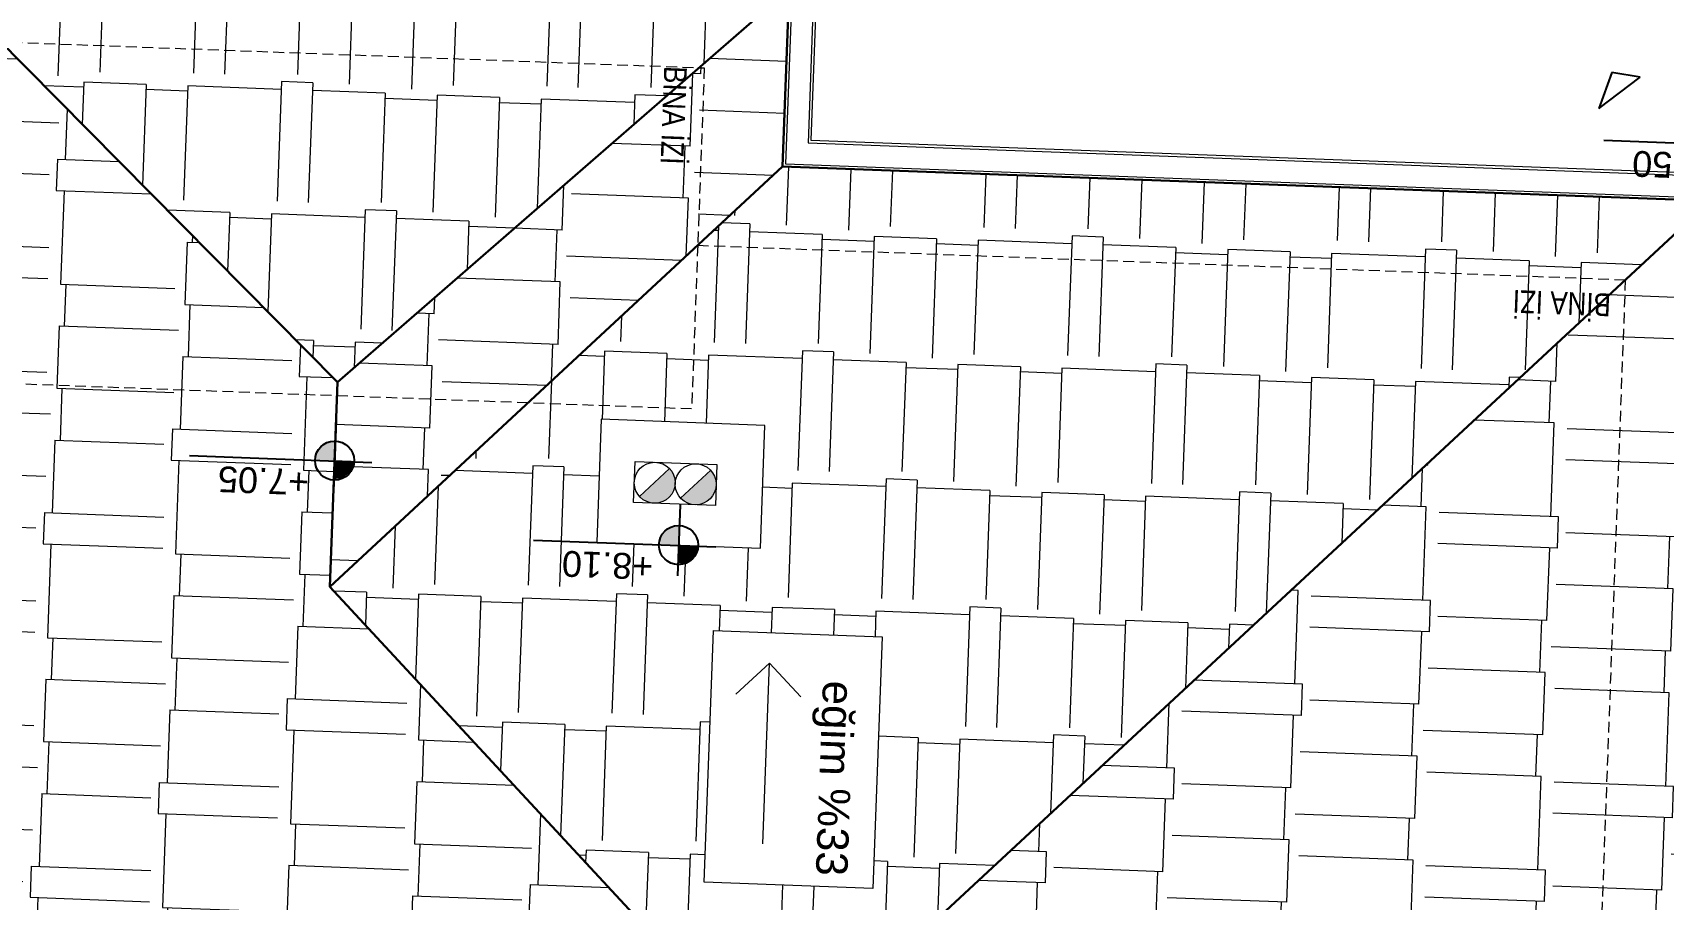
# Model space of a CAD drawing. Header units: centimetres. Extents: x 63871 to 181827, y -95930 to 42199.
# Drawn here: x 172653 to 173250, y 23331 to 23649 of the extents above; entities that cross this region are included whole.
import ezdxf

# ---------------------------------------------------------------- set-up
doc = ezdxf.new("R2010")
doc.units = ezdxf.units.CM
doc.linetypes.add('11-021_500-SatisOfisi_220512$0${ Diamond }', pattern=[12, 4, -2, 2, 2, -2])
doc.linetypes.add('11-021_500-SatisOfisi_280512$0${ Wide Dash }', pattern=[12, 4, -2, 4, -2])
for name, color, linetype, lineweight in [('2D Drafting - General_Pen_No__86', 173, 'Continuous', 18), ('A-AREA-IDEN', 7, 'Continuous', 9), ('A-DOOR', 31, 'Continuous', 9), ('A-FLOR-HRAL', 11, 'Continuous', 9), ('A-GLAZ', 151, 'Continuous', 9), ('A-WALL', 12, 'Continuous', 50), ('ARM_Pen_No__252', 8, 'Continuous', 18), ('Baca', 82, 'Continuous', 9), ('DUVAR', 7, 'Continuous', 40), ('İz DÜŞÜMÜ', 7, '11-021_500-SatisOfisi_220512$0${ Diamond }', 18), ('metal', 7, 'Continuous', 20), ('OLUK', 222, 'Continuous', 15), ('tefriş', 21, 'Continuous', 20), ('Çatı', 144, 'Continuous', 30)]:
    doc.layers.add(name, color=color, linetype=linetype, lineweight=lineweight)
for name, color, linetype in [('Bitirme - Duvar', 7, 'Continuous'), ('CAY', 94, 'Continuous'), ('Dıış Ölçü', 140, 'Continuous'), ('KOT', 171, 'Continuous')]:
    doc.layers.add(name, color=color, linetype=linetype)
doc.styles.add('Arial', font='Arial.ttf', dxfattribs={"height": 250})
doc.styles.add('Arial_1', font='Arial.ttf', dxfattribs={"height": 300})
doc.styles.add('MtXpl_Arial_Narrow', font='')
doc.styles.add('MtXpl_Arial_Narrow_1', font='')
doc.styles.add('OLUŞTURULMUŞ_STİL_1', font='Arial.ttf')
doc.styles.add('RomanS', font='')
doc.styles.get('MtXpl_Arial_Narrow').set_extended_font_data('Arial Narrow', bold=True)
doc.styles.get('MtXpl_Arial_Narrow_1').set_extended_font_data('Arial Narrow')
doc.styles.get('RomanS').set_extended_font_data('Stylus BT')
doc.dimstyles.new('BÖYÜK', dxfattribs={"dimtxt": 70, "dimasz": 5, "dimexe": 5, "dimexo": 5, "dimgap": 2, "dimtad": 3, "dimdec": 0, "dimzin": 0, "dimdsep": 46, "dimtxsty": 'RomanS', "dimblk": 'DOT', "dimcen": 5, "dimadec": 0, "dimazin": 0, "dimtfac": 1, "dimtdec": 0, "dimtix": 1, "dimtofl": 0, "dimtmove": 1, "dimatfit": 0, "dimldrblk": 'DOT', "dimfxl": 10, "dimfxlon": 1, "dimtolj": 1, "dimtzin": 0, "dimarcsym": 0})
pattern_1 = [(0, (-196861.627, -36377.483), (97.155, 45.72), [22.86, -19.05, 26.67, -11.43, 34.29, -15.24]), (0, (-196838.767, -36375.58), (97.155, 45.72), [19.05, -72.39, 15.24, -22.86]), (0, (-196793.047, -36380.34), (97.155, 45.72), [11.43, -118.11]), (90, (-196861.627, -36377.483), (-32.385, 45.72), [43.815, -139.065]), (90, (-196838.767, -36377.483), (-32.385, 45.72), [42.8625, -140.0175]), (90, (-196819.717, -36377.483), (-32.385, 45.72), [40.005, -142.875]), (90, (-196793.047, -36380.34), (-32.385, 45.72), [43.815, -139.065]), (90, (-196781.617, -36380.34), (-32.385, 45.72), [43.815, -139.065]), (90, (-196747.327, -36377.483), (-32.385, 45.72), [41.91, -140.97])]
pattern_2 = [(270, (-196861.627, -36377.483), (45.72, -97.155), [22.86, -19.05, 26.67, -11.43, 34.29, -15.24]), (270, (-196859.72, -36400.343), (45.72, -97.155), [19.05, -72.39, 15.24, -22.86]), (270, (-196864.484, -36446.063), (45.72, -97.155), [11.43, -118.11]), (0, (-196861.627, -36377.483), (45.72, 32.385), [43.815, -139.065]), (0, (-196861.627, -36400.343), (45.72, 32.385), [42.8625, -140.0175]), (0, (-196861.627, -36419.393), (45.72, 32.385), [40.005, -142.875]), (0, (-196864.484, -36446.063), (45.72, 32.385), [43.815, -139.065]), (0, (-196864.484, -36457.493), (45.72, 32.385), [43.815, -139.065]), (0, (-196861.627, -36491.783), (45.72, 32.385), [41.91, -140.97])]

# ---------------------------------------------------------------- blocks, each defined once
blk = doc.blocks.new('M_Single-Flush - 80-231723-01_zemin')
at = {"layer": 'A-DOOR', "lineweight": 18}
for p, q in [((350, -50), (350, -850.1)), ((400, -50), (350, -50)), ((400, -50), (400, -850.1)), ((400, -850.1), (350, -850.1))]:
    blk.add_line(p, q, dxfattribs=at)
at = {"layer": 'A-DOOR'}
blk.add_arc((400, -50), 801.7, 180, 266.42425, dxfattribs=at)
blk = doc.blocks.new('M_Single-Flush - 100-231751-01_zemin')
at = {"layer": 'A-DOOR', "lineweight": 18}
for p, q in [((450, 100), (450, 1100.4)), ((500, 1100.4), (450, 1100.4)), ((500, 100), (500, 1100.4)), ((500, 100), (450, 100))]:
    blk.add_line(p, q, dxfattribs=at)
at = {"layer": 'A-DOOR'}
blk.add_arc((500, 100), 1001.7, 92.86114, 180, dxfattribs=at)
blk = doc.blocks.new('*U7')
at = {"layer": 'KOT', "linetype": 'Continuous'}
for p, q in [((531938.5, 4296266.85), (531939.39, 4296267.88)), ((531939.39, 4296267.88), (531940.47, 4296268.73)), ((531940.47, 4296268.73), (531941.68, 4296269.36)), ((531941.68, 4296269.36), (531942.99, 4296269.75)), ((531942.99, 4296269.75), (531944.36, 4296269.88)), ((531944.36, 4296269.88), (531944.36, 4296269.75)), ((531944.36, 4296269.75), (531944.36, 4296269.36)), ((531944.36, 4296269.36), (531944.36, 4296268.73)), ((531944.36, 4296268.73), (531944.36, 4296267.88)), ((531944.36, 4296267.88), (531944.36, 4296266.85)), ((531937.2, 4296263), (531937.38, 4296264.36)), ((531937.38, 4296264.36), (531937.82, 4296265.66)), ((531937.82, 4296265.66), (531938.5, 4296266.85)), ((531944.36, 4296266.85), (531944.36, 4296265.66)), ((531944.36, 4296265.66), (531944.36, 4296264.36)), ((531944.36, 4296264.36), (531944.36, 4296263))]:
    blk.add_line(p, q, dxfattribs=at)
at = {"layer": 'KOT', "linetype": 'Continuous', "extrusion": (0, 0, -1)}
for points in [[(-531939.39, 4296267.88), (-531944.36, 4296266.85), (-531938.5, 4296266.85)], [(-531940.47, 4296268.73), (-531944.36, 4296267.88), (-531939.39, 4296267.88)], [(-531939.39, 4296267.88), (-531944.36, 4296267.88), (-531944.36, 4296266.85)], [(-531941.68, 4296269.36), (-531944.36, 4296268.73), (-531940.47, 4296268.73)], [(-531940.47, 4296268.73), (-531944.36, 4296268.73), (-531944.36, 4296267.88)], [(-531942.99, 4296269.75), (-531944.36, 4296269.36), (-531941.68, 4296269.36)], [(-531941.68, 4296269.36), (-531944.36, 4296269.36), (-531944.36, 4296268.73)], [(-531944.36, 4296269.88), (-531944.36, 4296269.75), (-531942.99, 4296269.75)], [(-531942.99, 4296269.75), (-531944.36, 4296269.75), (-531944.36, 4296269.36)], [(-531937.38, 4296264.36), (-531944.36, 4296263), (-531937.2, 4296263)], [(-531937.82, 4296265.66), (-531944.36, 4296264.36), (-531937.38, 4296264.36)], [(-531937.38, 4296264.36), (-531944.36, 4296264.36), (-531944.36, 4296263)], [(-531938.5, 4296266.85), (-531944.36, 4296265.66), (-531937.82, 4296265.66)], [(-531937.82, 4296265.66), (-531944.36, 4296265.66), (-531944.36, 4296264.36)], [(-531938.5, 4296266.85), (-531944.36, 4296266.85), (-531944.36, 4296265.66)]]:
    blk.add_solid(points, dxfattribs=at)
blk = doc.blocks.new('*U8')
at = {"layer": 'KOT', "linetype": 'Continuous'}
for p, q in [((531944.36, 4296263.14), (531944.36, 4296263.42)), ((531944.36, 4296261.74), (531944.36, 4296263.14)), ((531944.36, 4296260.39), (531944.36, 4296261.74)), ((531951.39, 4296261.74), (531950.98, 4296260.39)), ((531951.52, 4296263.14), (531951.39, 4296261.74)), ((531951.52, 4296263.42), (531951.52, 4296263.14)), ((531944.36, 4296259.15), (531944.36, 4296260.39)), ((531944.36, 4296258.07), (531944.36, 4296259.15)), ((531944.36, 4296257.18), (531944.36, 4296258.07)), ((531944.36, 4296256.51), (531944.36, 4296257.18)), ((531944.36, 4296256.11), (531944.36, 4296256.51)), ((531945.76, 4296256.11), (531944.36, 4296255.97)), ((531944.36, 4296255.97), (531944.36, 4296256.11)), ((531947.1, 4296256.51), (531945.76, 4296256.11)), ((531948.34, 4296257.18), (531947.1, 4296256.51)), ((531949.42, 4296258.07), (531948.34, 4296257.18)), ((531950.32, 4296259.15), (531949.42, 4296258.07)), ((531950.98, 4296260.39), (531950.32, 4296259.15))]:
    blk.add_line(p, q, dxfattribs=at)
at = {"layer": 'KOT', "linetype": 'Continuous', "extrusion": (0, 0, -1)}
for points in [[(-531944.36, 4296263.42), (-531951.52, 4296263.14), (-531944.36, 4296263.14)], [(-531944.36, 4296263.42), (-531951.52, 4296263.42), (-531951.52, 4296263.14)], [(-531944.36, 4296263.14), (-531951.39, 4296261.74), (-531944.36, 4296261.74)], [(-531944.36, 4296263.14), (-531951.52, 4296263.14), (-531951.39, 4296261.74)], [(-531944.36, 4296261.74), (-531950.98, 4296260.39), (-531944.36, 4296260.39)], [(-531944.36, 4296261.74), (-531951.39, 4296261.74), (-531950.98, 4296260.39)], [(-531944.36, 4296260.39), (-531950.32, 4296259.15), (-531944.36, 4296259.15)], [(-531944.36, 4296260.39), (-531950.98, 4296260.39), (-531950.32, 4296259.15)], [(-531944.36, 4296259.15), (-531949.42, 4296258.07), (-531944.36, 4296258.07)], [(-531944.36, 4296259.15), (-531950.32, 4296259.15), (-531949.42, 4296258.07)], [(-531944.36, 4296258.07), (-531948.34, 4296257.18), (-531944.36, 4296257.18)], [(-531944.36, 4296258.07), (-531949.42, 4296258.07), (-531948.34, 4296257.18)], [(-531944.36, 4296257.18), (-531947.1, 4296256.51), (-531944.36, 4296256.51)], [(-531944.36, 4296257.18), (-531948.34, 4296257.18), (-531947.1, 4296256.51)], [(-531944.36, 4296256.51), (-531945.76, 4296256.11), (-531944.36, 4296256.11)], [(-531944.36, 4296256.51), (-531947.1, 4296256.51), (-531945.76, 4296256.11)], [(-531944.36, 4296256.11), (-531945.76, 4296256.11), (-531944.36, 4296255.97)]]:
    blk.add_solid(points, dxfattribs=at)
blk = doc.blocks.new('asdf')
at = {"layer": 'KOT'}
for p, q in [((435094.33, 4281336.77), (435094.33, 4281362.83)), ((435080.69, 4281351.86), (435147.51, 4281351.86))]:
    blk.add_line(p, q, dxfattribs=at)
blk.add_circle((435094.33, 4281351.57), 7.17, dxfattribs=at)
at = {"layer": 'KOT', "linetype": 'Continuous'}
for name, p in [('*U7', (-96850.02, -14911.15)), ('*U8', (-96850.02, -14911.57))]:
    blk.add_blockref(name, p, dxfattribs=at)
blk = doc.blocks.new('y')
for p, q in [((66798.9, 34324.71), (66798.9, 34329.57)), ((66799.41, 34324.71), (66799.41, 34329.77)), ((66812.43, 34330.73), (66812.43, 34330.73)), ((66825.46, 34324.71), (66825.46, 34329.77)), ((66825.97, 34324.71), (66825.97, 34329.57)), ((66807.33, 34319.9), (66807.33, 34325.63)), ((66817.54, 34319.9), (66817.54, 34325.63)), ((66809.37, 34317.86), (66815.5, 34317.86)), ((66764.67, 34299.66), (66844.14, 34299.66)), ((66764.67, 34299.66), (66764.67, 34294.66)), ((66794.82, 34304.26), (66830.05, 34304.26)), ((66794.82, 34302.73), (66794.82, 34299.66)), ((66795.84, 34303.75), (66829.03, 34303.75)), ((66830.05, 34302.73), (66830.05, 34299.66)), ((66830.05, 34302.73), (66830.05, 34299.66)), ((66844.14, 34299.66), (66844.14, 34294.66))]:
    blk.add_line(p, q)
at = {"color": 4, "ltscale": 30}
for p, q in [((66797.43, 34306.58), (66800.9, 34306.58)), ((66799.17, 34308.31), (66799.17, 34304.84)), ((66827.44, 34306.58), (66823.97, 34306.58)), ((66825.7, 34308.31), (66825.7, 34304.84))]:
    blk.add_line(p, q, dxfattribs=at)
blk.add_lwpolyline([(66794.52, 34299.66, -0.41586), (66793.8, 34300.38), (66794.06, 34329.77, -1), (66830.81, 34329.77), (66831.07, 34300.38, -0.41586), (66830.35, 34299.66)], format="xyb", close=True)
for centre in [(66799.17, 34306.58), (66825.7, 34306.58)]:
    blk.add_circle(centre, 1.02)
for centre, radius, start, end in [((66812.43, 34329.81), 13.54, 358.98526, 181.01474), ((66812.43, 34330.01), 13.03, 358.94587, 181.05413), ((66812.43, 34325.63), 5.1, 90, 180), ((66812.43, 34325.63), 5.1, 0, 90), ((66812.43, 34324.47), 13.54, 178.98526, 1.01474), ((66812.43, 34324.99), 13.03, 181.19291, 358.80709), ((66809.37, 34319.9), 2.04, 180, 270), ((66815.5, 34319.9), 2.04, 270, 0), ((66795.84, 34302.73), 1.02, 90, 180), ((66829.03, 34302.73), 1.02, 0, 90)]:
    blk.add_arc(centre, radius, start, end)
at = {"layer": 'ARM_Pen_No__252'}
for p, q in [((66774.4, 34307.06), (66776.25, 34307.06)), ((66774.4, 34301.51), (66774.4, 34307.06)), ((66775.32, 34305.21), (66775.32, 34301.51)), ((66776.25, 34305.21), (66775.32, 34305.21)), ((66776.25, 34309.77), (66785.49, 34309.77)), ((66776.25, 34302.63), (66776.25, 34309.77)), ((66776.25, 34307.06), (66776.25, 34305.21)), ((66785.49, 34309.77), (66785.49, 34302.63)), ((66785.49, 34307.06), (66785.49, 34305.21)), ((66787.33, 34307.06), (66785.49, 34307.06)), ((66785.49, 34305.21), (66786.41, 34305.21)), ((66786.41, 34305.21), (66786.41, 34301.51)), ((66787.33, 34301.51), (66787.33, 34307.06)), ((66785.49, 34302.63), (66776.25, 34302.63))]:
    blk.add_line(p, q, dxfattribs=at)
blk.add_lwpolyline([(66788.26, 34301.51), (66788.26, 34299.66), (66773.47, 34299.66), (66773.47, 34301.51)], close=True, dxfattribs=at)
at = {"layer": 'metal'}
for p, q in [((66842.94, 34324.17), (66835.76, 34324.17)), ((66835.76, 34316.97), (66835.76, 34324.17)), ((66842.7, 34323.93), (66836, 34323.93)), ((66836, 34317.21), (66836, 34323.93)), ((66839.34, 34315.86), (66839.34, 34325.56)), ((66839.34, 34316.98), (66839.34, 34323.99)), ((66842.7, 34323.93), (66842.7, 34317.21)), ((66842.94, 34324.17), (66842.94, 34316.97)), ((66835.76, 34320.57), (66842.96, 34320.57)), ((66842.94, 34316.97), (66835.76, 34316.97)), ((66842.7, 34317.21), (66836, 34317.21)), ((66836.94, 34320.57), (66841.74, 34320.57)), ((66839.34, 34322.69), (66839.34, 34316.98))]:
    blk.add_line(p, q, dxfattribs=at)
blk.add_circle((66839.34, 34320.57), 2.88, dxfattribs=at)
blk = doc.blocks.new('afadfa')
at = {"layer": 'Baca'}
h = blk.add_hatch(color=0, dxfattribs=at)
h.dxf.hatch_style = 1
h.paths.add_polyline_path([(525548.61, 4261233.83, 0.670516), (525535.77, 4261228.56, 0.199315), (525537.97, 4261223.25)])
h = blk.add_hatch(color=0, dxfattribs=at)
h.dxf.hatch_style = 1
h.paths.add_polyline_path([(525563.68, 4261233.75, 0.675614), (525550.77, 4261228.56, 0.202965), (525553.05, 4261223.18)])
for p, q in [((525537.97, 4261223.25), (525548.61, 4261233.83)), ((525553.05, 4261223.18), (525563.68, 4261233.75))]:
    blk.add_line(p, q, dxfattribs=at)
blk.add_lwpolyline([(525535.77, 4261236.11), (525565.77, 4261236.05), (525565.77, 4261220.99), (525535.77, 4261221.06)], close=True, dxfattribs=at)
for centre in [(525543.27, 4261228.56), (525558.27, 4261228.56)]:
    blk.add_circle(centre, 7.5, dxfattribs=at)
blk = doc.blocks.new('HRD')
at = {"layer": 'ARM_Pen_No__252'}
h = blk.add_hatch(dxfattribs=at)
h.set_pattern_fill('AR-B816', color=256, scale=0.09)
h.set_pattern_definition([(0, (-39959.2, 0), (0, 18.288), []), (90, (-39959.2, 0), (-18.288, 18.288), [18.288, -18.288])])
h.paths.add_polyline_path([(154149.63, 35592.48), (154149.63, 35503.48), (154219.63, 35503.48), (154219.63, 35483.24), (154324.63, 35483.24), (154324.63, 35692.48), (154369.63, 35692.48), (154369.63, 35927.48), (154369.63, 35927.48), (154369.63, 36097.48), (154369.63, 36177.48), (154254.63, 36177.48), (153954.63, 36177.48), (153839.63, 36177.48), (153839.63, 35897.6), (153869.63, 35897.54), (153869.63, 35882.48), (154019.63, 35882.48), (154019.63, 35872.48), (154019.63, 35833.25, -0.444416), (154030.45, 35823.48, -0.444416), (154019.63, 35813.72), (154019.63, 35773.48), (153939.63, 35773.48), (153939.63, 35692.48), (154019.63, 35692.48), (154019.63, 35687.48), (154019.63, 35633.7), (154020.63, 35632.93), (154019.63, 35631.47), (154019.63, 35592.48), (154019.63, 35582.48), (153989.63, 35582.48), (153989.63, 35577.48), (153989.63, 35497.48), (153989.63, 35437.48), (153994.63, 35437.48), (154094.63, 35437.48), (154139.63, 35437.48), (154139.63, 35592.48)])
h = blk.add_hatch(dxfattribs=at)
h.set_pattern_fill('ANGLE', color=256, scale=5)
h.set_pattern_definition([(0, (-39959.2, 0), (0, 34.925), [25.4, -9.525]), (90, (-39959.2, 0), (-34.925, 2e-15), [25.4, -9.525])])
h.paths.add_polyline_path([(153979.63, 35577.48), (153979.63, 35582.48), (153839.63, 35582.48), (153839.63, 35560.82), (153842.46, 35560.82, -35.598717), (153842.4, 35558.91), (153839.63, 35558.91), (153839.63, 35437.48), (153862.73, 35437.48), (153862.73, 35442.48), (153892.58, 35442.48, -0.415866), (153891.86, 35443.2), (153892.13, 35472.59, -1), (153928.87, 35472.59), (153929.13, 35443.21, -0.417788), (153928.41, 35442.48), (153942.2, 35442.48), (153942.2, 35437.48), (153979.63, 35437.48), (153979.63, 35497.48)])
h.paths.add_polyline_path([(153928.87, 35472.59, 1), (153892.13, 35472.59), (153891.86, 35443.2, 0.415866), (153892.58, 35442.48), (153892.88, 35442.48), (153892.88, 35445.55, -0.414214), (153893.9, 35446.57), (153927.09, 35446.57, -0.414206), (153928.11, 35445.55), (153928.11, 35442.48), (153928.41, 35442.48, 0.417795), (153929.13, 35443.21)], flags=17)
h.paths.add_polyline_path([(153924.03, 35472.39), (153924.03, 35467.54, -1.017869), (153896.96, 35467.54), (153896.96, 35472.39, -1.017869)], flags=16)
h.paths.add_polyline_path([(153923.52, 35472.59), (153923.52, 35467.54, -0.979394), (153897.47, 35467.54), (153897.47, 35472.59, -1.018569)], flags=0)
h.paths.add_polyline_path([(153941, 35466.99), (153941, 35459.79), (153933.82, 35459.79), (153933.82, 35466.99)], flags=16)
h.paths.add_polyline_path([(153940.76, 35466.75), (153940.76, 35460.03), (153934.06, 35460.03), (153934.06, 35466.75)], flags=0)
h.paths.add_polyline_path([(153940.28, 35463.39, -1), (153934.52, 35463.39, -1)], flags=0)
h.paths.add_polyline_path([(153915.6, 35468.45), (153915.6, 35462.72, -0.414219), (153913.56, 35460.68), (153907.43, 35460.68, -0.414214), (153905.39, 35462.72), (153905.39, 35468.45, -0.414214), (153910.5, 35473.55, -0.414212)], flags=0)
h.paths.add_polyline_path([(153924.78, 35449.4, -1), (153922.74, 35449.4, -1)], flags=16)
h.paths.add_polyline_path([(153864.64, 35477.47), (153938.67, 35477.41), (153938.69, 35493.77), (153864.65, 35493.83)], flags=24)
h.paths.add_polyline_path([(153865.12, 35490.52), (153938.1, 35490.46), (153938.12, 35506.83), (153865.14, 35506.88)], flags=24)
h.paths.add_polyline_path([(153883.26, 35506.44), (153927.79, 35506.4), (153927.8, 35519.31), (153883.27, 35519.34)], flags=24)
h.paths.add_polyline_path([(153864.7, 35503.65), (153888.12, 35503.63), (153888.13, 35519.89), (153864.71, 35519.91)], flags=24)
h.paths.add_polyline_path([(153862.27, 35534.3), (153908.83, 35534.3), (153908.83, 35568.24), (153862.27, 35568.24)], flags=24)
h.paths.add_polyline_path([(153861.82, 35512.84), (153916.06, 35512.84), (153916.06, 35546.78), (153861.82, 35546.78)], flags=24)
at = {"layer": '2D Drafting - General_Pen_No__86'}
for radius, start, end in [(17, 181.57168, 175.13542), (9, 182.9697, 170.78267)]:
    blk.add_arc((153859.4, 35559.38), radius, start, end, dxfattribs=at)
at = {"layer": 'A-DOOR'}
for p, q in [((153979.63, 35497.48), (153979.63, 35577.48)), ((153989.63, 35577.48), (153989.63, 35497.48)), ((153994.63, 35437.48), (154094.63, 35437.48)), ((153994.63, 35417.48), (154094.63, 35417.48))]:
    blk.add_line(p, q, dxfattribs=at)
at = {"layer": 'A-FLOR-HRAL'}
for p, q in [((153969.6, 35417.48), (153969.6, 35317.48)), ((154119.71, 35317.48), (154119.71, 35417.48)), ((154119.71, 35371.48), (153969.6, 35371.48)), ((154049.77, 35373.48), (154043.1, 35363.46)), ((154049.77, 35317.48), (154049.77, 35373.48)), ((154049.77, 35373.48), (154056.43, 35363.46)), ((154119.71, 35344.48), (153969.6, 35344.48)), ((154119.71, 35317.48), (153969.6, 35317.48))]:
    blk.add_line(p, q, dxfattribs=at)
at = {"layer": 'A-FLOR-HRAL', "linetype": '11-021_500-SatisOfisi_280512$0${ Wide Dash }'}
for p, q in [((154119.71, 35373.48), (153969.6, 35373.48)), ((154119.71, 35346.48), (153969.6, 35346.48)), ((154119.71, 35319.48), (153969.6, 35319.48))]:
    blk.add_line(p, q, dxfattribs=at)
at = {"layer": 'A-GLAZ', "ltscale": 3}
for p, q in [((154369.63, 35692.48), (154369.63, 35542.48)), ((154389.63, 35692.48), (154389.63, 35542.48)), ((154374.63, 35622.48), (154374.63, 35547.48)), ((154379.63, 35547.48), (154379.63, 35622.48)), ((154377.13, 35617.48), (154377.13, 35552.48)), ((154389.63, 35547.48), (154369.63, 35547.48)), ((154369.63, 35547.48), (154369.63, 35542.48)), ((154379.63, 35552.48), (154374.63, 35552.48)), ((154379.63, 35547.48), (154379.63, 35552.48)), ((154389.63, 35542.48), (154389.63, 35547.48)), ((154369.63, 35542.48), (154389.63, 35542.48)), ((153869.84, 35437.48), (153869.84, 35417.48)), ((153874.84, 35437.48), (153869.84, 35437.48)), ((153869.84, 35437.48), (153929.84, 35437.48)), ((153874.84, 35417.48), (153874.84, 35437.48)), ((153924.84, 35417.48), (153924.84, 35437.48)), ((153924.84, 35437.48), (153929.84, 35437.48)), ((153929.84, 35437.48), (153929.84, 35417.48)), ((153894.84, 35427.48), (153894.84, 35432.48)), ((153894.84, 35432.48), (153924.84, 35432.48)), ((153899.84, 35427.48), (153899.84, 35432.48)), ((153899.84, 35429.98), (153919.84, 35429.98)), ((153919.84, 35427.48), (153919.84, 35432.48)), ((153874.84, 35427.48), (153904.84, 35427.48)), ((153904.84, 35422.48), (153874.84, 35422.48)), ((153874.84, 35422.48), (153879.84, 35422.48)), ((153879.84, 35422.48), (153879.84, 35427.48)), ((153879.84, 35424.98), (153899.84, 35424.98)), ((153924.84, 35427.48), (153894.84, 35427.48)), ((153899.84, 35427.48), (153899.84, 35422.48)), ((153904.84, 35427.48), (153904.84, 35422.48)), ((153924.84, 35427.48), (153919.84, 35427.48)), ((153869.84, 35417.48), (153874.84, 35417.48)), ((153869.84, 35417.48), (153929.84, 35417.48)), ((153929.84, 35417.48), (153924.84, 35417.48))]:
    blk.add_line(p, q, dxfattribs=at)
at = {"layer": 'A-WALL', "lineweight": 53}
for p, q in [((153819.63, 35417.48), (153819.63, 35692.48)), ((154019.63, 35592.48), (154019.63, 35582.48)), ((154139.63, 35437.48), (154139.63, 35592.48)), ((154139.63, 35592.48), (154149.63, 35592.48)), ((154149.63, 35592.48), (154149.63, 35437.48)), ((153839.63, 35582.48), (153839.63, 35437.48)), ((153979.63, 35582.48), (153839.63, 35582.48)), ((153979.63, 35577.48), (153979.63, 35582.48)), ((153989.63, 35577.48), (153979.63, 35577.48)), ((154019.63, 35582.48), (153989.63, 35582.48)), ((153989.63, 35582.48), (153989.63, 35577.48)), ((154369.63, 35437.48), (154369.63, 35542.48)), ((154369.63, 35542.48), (154389.63, 35542.48)), ((154389.63, 35542.48), (154389.63, 35417.48)), ((154389.63, 35542.48), (154389.63, 35417.48)), ((153979.63, 35437.48), (153979.63, 35497.48)), ((153979.63, 35497.48), (153989.63, 35497.48)), ((153989.63, 35497.48), (153989.63, 35437.48)), ((153839.63, 35437.48), (153869.84, 35437.48)), ((153929.84, 35437.48), (153979.63, 35437.48)), ((153989.63, 35437.48), (153994.63, 35437.48)), ((153994.63, 35437.48), (153994.63, 35417.48)), ((154094.63, 35417.48), (154094.63, 35437.48)), ((154094.63, 35437.48), (154139.63, 35437.48)), ((154149.63, 35437.48), (154369.63, 35437.48)), ((153869.84, 35417.48), (153819.63, 35417.48)), ((153994.63, 35417.48), (153929.84, 35417.48)), ((154389.63, 35417.48), (154094.63, 35417.48))]:
    blk.add_line(p, q, dxfattribs=at)
at = {"layer": 'A-WALL', "lineweight": 50}
for p, q in [((154389.63, 35542.48), (154369.63, 35542.48)), ((153869.84, 35437.48), (153869.84, 35417.48)), ((153929.84, 35417.48), (153929.84, 35437.48))]:
    blk.add_line(p, q, dxfattribs=at)
at = {"layer": 'Bitirme - Duvar', "color": 161, "linetype": 'Continuous', "lineweight": 25}
blk.add_line((153899.84, 35384.78), (153899.84, 35432.28), dxfattribs=at)
blk.add_circle((153899.84, 35374.56), 10.23, dxfattribs=at)
at = {"layer": 'İz DÜŞÜMÜ'}
blk.add_lwpolyline([(153819.63, 36347.48), (154419.63, 36347.49), (154419.63, 35292.49), (154159.63, 35292.49), (154159.63, 35357.48), (153819.63, 35357.48), (153819.63, 36347.48)], dxfattribs=at)
at = {"layer": 'metal'}
for p, q in [((153862.86, 35557.11), (153856.25, 35562.61)), ((153856.7, 35556.75), (153862.16, 35563.31)), ((153859.4, 35559.99), (153856.7, 35556.75)), ((153859.4, 35559.99), (153862.86, 35557.11))]:
    blk.add_line(p, q, dxfattribs=at)
blk.add_lwpolyline([(153839.63, 35558.91), (153858.14, 35558.91), (153858.14, 35560.82), (153839.63, 35560.82)], dxfattribs=at)
for radius in [2.81, 1.81]:
    blk.add_circle((153859.4, 35559.99), radius, dxfattribs=at)
at = {"layer": 'tefriş'}
for p, q in [((154324.63, 35483.24), (154324.63, 35692.48)), ((154324.63, 35644.48), (154324.63, 35540.24)), ((154369.63, 35540.24), (154369.63, 35644.48)), ((154325.53, 35542.04), (154325.53, 35642.68)), ((154368.73, 35642.68), (154368.73, 35542.04)), ((154326.88, 35616.29), (154326.88, 35584.79)), ((154327.78, 35615.84), (154327.78, 35585.24)), ((154361.98, 35615.84), (154361.98, 35585.24)), ((154362.88, 35616.29), (154362.88, 35584.79)), ((154365.81, 35579.05), (154352.27, 35592.59)), ((154353.48, 35593.8), (154367.02, 35580.26)), ((154364.63, 35585.6), (154364.63, 35591.76)), ((154365.77, 35591.76), (154365.77, 35585.6)), ((154329.58, 35582.09), (154360.18, 35582.09)), ((154329.58, 35579.39), (154360.18, 35579.39)), ((154359.73, 35582.99), (154330.03, 35582.99)), ((154359.73, 35578.49), (154330.03, 35578.49)), ((154326.88, 35545.19), (154326.88, 35576.69)), ((154327.78, 35545.64), (154327.78, 35576.24)), ((154361.98, 35545.64), (154361.98, 35576.24)), ((154362.88, 35545.19), (154362.88, 35576.69)), ((154364.63, 35576.14), (154364.63, 35569.97)), ((154365.77, 35569.97), (154365.77, 35576.14)), ((154360.18, 35542.49), (154329.58, 35542.49)), ((154330.03, 35543.39), (154359.73, 35543.39)), ((154324.63, 35540.24), (154369.63, 35540.24)), ((154367.83, 35541.14), (154326.43, 35541.14)), ((154149.63, 35507.48), (154149.63, 35441.48)), ((154219.63, 35507.48), (154149.63, 35507.48)), ((154204.63, 35509.48), (154204.63, 35510.48)), ((154204.63, 35510.48), (154214.63, 35510.48)), ((154214.63, 35509.48), (154204.63, 35509.48)), ((154210.63, 35507.48), (154210.63, 35509.48)), ((154213.63, 35507.48), (154213.63, 35509.48)), ((154214.63, 35510.48), (154214.63, 35509.48)), ((154219.63, 35441.48), (154219.63, 35507.48)), ((154219.63, 35503.48), (154149.63, 35503.48)), ((154149.63, 35502.48), (154219.63, 35502.48)), ((154219.63, 35483.24), (154324.63, 35483.24)), ((154149.63, 35441.48), (154153.66, 35441.48)), ((154165.5, 35441.48), (154168.81, 35441.48)), ((154179.63, 35441.48), (154219.63, 35441.48)), ((154152.63, 35437.48), (154152.63, 35438.48)), ((154152.63, 35438.48), (154153.39, 35438.48)), ((154216.63, 35437.48), (154152.63, 35437.48)), ((154179.63, 35438.48), (154216.63, 35438.48)), ((154216.63, 35438.48), (154216.63, 35437.48))]:
    blk.add_line(p, q, dxfattribs=at)
for centre in [(154347.46, 35600.61), (154347.46, 35560.51)]:
    blk.add_circle(centre, 3.11, dxfattribs=at)
for centre, radius, start, end in [((154352.88, 35593.19), 0.857, 45, 225), ((154353.77, 35592.3), 0.572, 270, 270), ((154365.2, 35591.76), 0.572, 0, 180), ((154329.58, 35584.79), 2.7, 180, 270), ((154330.03, 35585.24), 2.25, 180, 270), ((154359.73, 35585.24), 2.25, 270, 312.8196), ((154360.18, 35584.79), 2.7, 352.10725, 0), ((154365.2, 35586.62), 1.71, 109.47122, 70.52878), ((154365.2, 35585.94), 0.668, 211.22508, 328.77492), ((154329.58, 35576.69), 2.7, 90, 180), ((154330.03, 35576.24), 2.25, 90, 180), ((154359.73, 35576.24), 2.25, 0, 90), ((154360.18, 35584.79), 2.7, 270, 313.18306), ((154360.18, 35576.69), 2.7, 0, 90), ((154365.2, 35580.87), 1.71, 165, 285), ((154365.2, 35580.87), 1.71, 345, 105), ((154366.41, 35579.66), 0.857, 225, 45), ((154365.2, 35575.12), 1.71, 289.47122, 250.52878), ((154365.2, 35575.79), 0.668, 31.22508, 148.77492), ((154365.2, 35569.97), 0.572, 180, 0), ((154326.43, 35542.04), 0.9, 180, 270), ((154329.58, 35545.19), 2.7, 180, 270), ((154330.03, 35545.64), 2.25, 180, 270), ((154359.73, 35545.64), 2.25, 270, 0), ((154360.18, 35545.19), 2.7, 270, 0), ((154367.83, 35542.04), 0.9, 270, 0)]:
    blk.add_arc(centre, radius, start, end, dxfattribs=at)
blk.add_blockref('y', (87098.06, 1142.82))
at = {"layer": 'A-DOOR', "xscale": -0.1, "yscale": 0.1, "zscale": 0.1, "rotation": 270.0000000000001}
blk.add_blockref('M_Single-Flush - 80-231723-01_zemin', (153984.63, 35537.48), dxfattribs=at)
at = {"layer": 'A-DOOR', "xscale": -0.1, "yscale": 0.1, "zscale": 0.1}
blk.add_blockref('M_Single-Flush - 100-231751-01_zemin', (154044.63, 35427.48), dxfattribs=at)
at = {"layer": 'Baca'}
blk.add_blockref('afadfa', (-371386.14, -4225783.58), dxfattribs=at)
at = {"layer": 'DUVAR'}
blk.add_blockref('asdf', (-281047.6, -4245872.08), dxfattribs=at)
for s, style, p in [('Döş', 'MtXpl_Arial_Narrow_1', (154031.1, 35527.3)), (': Lamine parke', 'MtXpl_Arial_Narrow_1', (154049.09, 35527.28)), ('Tav: Sıva+Boya', 'MtXpl_Arial_Narrow_1', (154031.54, 35514.24)), ('Döş', 'MtXpl_Arial_Narrow', (153867.42, 35508.74)), (': Seramik', 'MtXpl_Arial_Narrow_1', (153885.41, 35508.73)), ('Duv: Sıva+Boya', 'MtXpl_Arial_Narrow_1', (154031.05, 35501.19)), ('Tav: Sıva+Boya', 'MtXpl_Arial_Narrow_1', (153867.85, 35495.69)), ('Duv: Sıva+Boya', 'MtXpl_Arial_Narrow_1', (153867.37, 35482.64)), ('I.KAT İZ DÜŞÜMÜ', 'MtXpl_Arial_Narrow_1', (154335.01, 35297.43))]:
    blk.add_text(s, height=8.316, rotation=359.95698, dxfattribs=dict(style=style)).set_placement(p)
at = {"layer": 'A-AREA-IDEN', "char_height": 16.469, "width": 224.1999, "attachment_point": 2, "line_spacing_factor": 0.941778, "style": 'Arial'}
for s, insert in [('HOL', (154053.4, 35580.76)), ('WC', (153885.24, 35559.76)), ('4 m²', (154052.67, 35559.8)), ('3 m²', (153889.23, 35538.3))]:
    blk.add_mtext(s, dxfattribs=dict(at, insert=insert))
at = {"layer": 'A-DOOR', "style": 'Arial', "text_generation_flag": 6}
for s, rotation, p in [('80 / 220', 180, (153911.63, 35557.46)), ('100 / 220', 270, (154014.22, 35447.91))]:
    blk.add_text(s, height=12.355, rotation=rotation, dxfattribs=at).set_placement(p)
at = {"layer": 'Bitirme - Duvar', "linetype": 'Continuous', "style": 'OLUŞTURULMUŞ_STİL_1'}
for s, insert, char_height, attachment_point, rotation in [('\\A1;60', (153895.85, 35398), 10, 7, 90), ('\\A1;3', (154042.24, 35378.86), 12.592, 9, 1.38858), ('\\A1;2', (154042.24, 35352.41), 12.592, 9, 1.38858), ('\\A1;1', (154038.91, 35324.84), 12.592, 9, 1.38858)]:
    blk.add_mtext(s, dxfattribs=dict(at, insert=insert, char_height=char_height, attachment_point=attachment_point, rotation=rotation))
at = {"layer": 'Bitirme - Duvar', "linetype": 'Continuous', "insert": (153915.85, 35398), "char_height": 10, "width": 14.493, "attachment_point": 7, "rotation": 90, "style": 'OLUŞTURULMUŞ_STİL_1'}
blk.add_mtext('\\A1;60', dxfattribs=at)
at = {"layer": 'Bitirme - Duvar', "linetype": 'Continuous', "insert": (153897.51, 35368.97), "char_height": 10, "attachment_point": 7, "style": 'OLUŞTURULMUŞ_STİL_1'}
blk.add_mtext('\\A1;P', dxfattribs=at)
at = {"layer": 'KOT', "style": 'Arial_1'}
blk.add_text('+0.50', height=9.45, dxfattribs=at).set_placement((154059.49, 35483.12))
blk = doc.blocks.new('_Dot')
at = {"color": 0, "linetype": 'ByBlock', "lineweight": -2}
blk.add_line((-0.5, 0), (-1, 0), dxfattribs=at)
at = {"color": 0, "linetype": 'ByBlock', "const_width": 0.5}
blk.add_lwpolyline([(-0.25, 0, 1), (0.25, 0, 1)], format="xyb", close=True, dxfattribs=at)
blk = doc.blocks.new('*D302')
at = {"layer": 'Defpoints', "color": 0, "transparency": 16777216}
for p in [(-5027.92, 9380.59), (-5027.92, 9380.59), (-5052.98, 8705.74)]:
    blk.add_point(p, dxfattribs=at)
at = {"layer": 'Dıış Ölçü', "color": 0, "lineweight": -2, "transparency": 16777216}
for p, q in [((-5027.92, 9380.59), (-5032.91, 9380.77)), ((-5052.79, 8710.73), (-5028.1, 9375.59)), ((-5052.98, 8705.74), (-5057.97, 8705.92))]:
    blk.add_line(p, q, dxfattribs=at)
at = {"layer": 'Dıış Ölçü', "color": 0, "lineweight": -2, "transparency": 16777216, "xscale": 5, "yscale": 5, "zscale": 5}
for p, rotation in [((-5027.92, 9380.59), 87.87361722026748), ((-5052.98, 8705.74), 267.8736172202675)]:
    blk.add_blockref('_Dot', p, dxfattribs=dict(at, rotation=rotation))
at = {"layer": 'Dıış Ölçü', "color": 0, "transparency": 16777216, "insert": (-5079.93, 9044.63), "char_height": 70, "attachment_point": 5, "rotation": 87.87362, "style": 'RomanS'}
blk.add_mtext('\\A1;675', dxfattribs=at)
blk = doc.blocks.new('A$C5AA32782')
at = {"layer": 'CAY'}
for p, q in [((13.3, 387.6, 0), (0, 350, 0)), ((0, 350, 0), (43.2, 382.9, 0)), ((43.2, 382.9, 0), (13.3, 387.6, 0)), ((60.4, 268.9, 0), (37.1, 221.9, 0)), ((70.4, 236, 0), (60.4, 268.9, 0)), ((37.1, 221.9, 0), (57.1, 193.7, 0)), ((53.7, 207.8, 0), (70.4, 236, 0)), ((57.1, 193.7, 0), (53.7, 207.8, 0))]:
    blk.add_line(p, q, dxfattribs=at)
blk = doc.blocks.new('çatı planı')
blk.add_wipeout([(-680, -1060), (-680, 0), (0, 0), (0, -1125), (-340, -1125), (-340, -1060)]).dxf.layer = 'OLUK'
at = {"layer": 'KOT'}
h = blk.add_hatch(color=256, dxfattribs=at)
h.dxf.hatch_style = 1
h.paths.add_polyline_path([(-297.06, -903.26, 0.402561), (-304.23, -910.14), (-297.06, -910.14)])
h = blk.add_hatch(color=256, dxfattribs=at)
h.dxf.hatch_style = 1
h.paths.add_polyline_path([(-289.9, -910.01, 0.009987), (-289.9, -909.72), (-297.06, -909.72), (-297.06, -917.17, 0.414214)])
h = blk.add_hatch(color=256, dxfattribs=at)
h.dxf.hatch_style = 1
h.paths.add_polyline_path([(-170, -929.52, 0.402561), (-177.16, -936.4), (-170, -936.4)])
h = blk.add_hatch(color=256, dxfattribs=at)
h.dxf.hatch_style = 1
h.paths.add_polyline_path([(-162.83, -936.26, 0.009987), (-162.84, -935.98), (-170, -935.98), (-170, -943.43, 0.414214)])
at = {"layer": 'Çatı', "lineweight": 15}
h = blk.add_hatch(dxfattribs=at)
h.set_pattern_fill('AR-RSHKE', color=251, scale=0.15, angle=90)
h.set_pattern_definition([(90, (-196861.627, -36377.483), (-45.72, 97.155), [22.86, -19.05, 26.67, -11.43, 34.29, -15.24]), (90, (-196863.53, -36354.623), (-45.72, 97.155), [19.05, -72.39, 15.24, -22.86]), (90, (-196858.77, -36308.903), (-45.72, 97.155), [11.43, -118.11]), (180, (-196861.627, -36377.483), (-45.72, -32.385), [43.815, -139.065]), (180, (-196861.627, -36354.623), (-45.72, -32.385), [42.8625, -140.0175]), (180, (-196861.627, -36335.573), (-45.72, -32.385), [40.005, -142.875]), (180, (-196858.77, -36308.903), (-45.72, -32.385), [43.815, -139.065]), (180, (-196858.77, -36297.473), (-45.72, -32.385), [43.815, -139.065]), (180, (-196861.627, -36263.183), (-45.72, -32.385), [41.91, -140.97])])
h.paths.add_polyline_path([(-340, -720), (-170, -890), (-170, -890), (-170, -965), (-10, -1115), (-10, -10), (-340, -340)])
h = blk.add_hatch(dxfattribs=at)
h.set_pattern_fill('AR-RSHKE', color=251, scale=0.15, angle=270)
h.set_pattern_definition(pattern_2)
h.paths.add_polyline_path([(-340, -340), (-670, -340), (-670, -1050), (-340, -720)])
h.paths.add_polyline_path([(-554.79, -586.74), (-554.79, -524.95), (-462.64, -524.95), (-462.64, -586.74)], flags=16)
h.paths.add_polyline_path([(-438.13, -595), (-438.13, -505), (-358.13, -505), (-358.13, -595)], flags=16)
h.paths.add_polyline_path([(-435.13, -592), (-435.13, -508), (-361.13, -508), (-361.13, -592)], flags=0)
h.paths.add_polyline_path([(-575, -509.93), (-635, -509.93), (-635, -464.95), (-575, -464.95)], flags=16)
h.paths.add_polyline_path([(-590, -495), (-620, -494.93), (-620, -479.88), (-590, -479.95)], flags=0)
h.paths.add_polyline_path([(-605, -487.43, -1), (-620, -487.43, -1), (-605, -487.43, -1), (-590, -487.43, -1)], flags=0)
h.paths.add_polyline_path([(-540.96, -552.31), (-463.64, -552.31), (-463.64, -528.57), (-540.96, -528.57)], flags=8)
h.paths.add_polyline_path([(-428.72, -520.12), (-364.78, -520.12), (-364.78, -508.56), (-428.72, -508.56)], flags=8)
h = blk.add_hatch(dxfattribs=at)
h.set_pattern_fill('AR-RSHKE', color=251, scale=0.15)
h.set_pattern_definition(pattern_1)
h.paths.add_polyline_path([(-170, -890), (-340, -720), (-670, -1050), (-330, -1050)])
h.paths.add_polyline_path([(-267.06, -910.01), (-267.06, -954.99), (-327.06, -954.99), (-327.06, -910.01)], flags=16)
h.paths.add_polyline_path([(-280, -925.01), (-280, -940.07), (-310, -940), (-310, -924.95)], flags=0)
h.paths.add_polyline_path([(-280, -932.5, -1), (-295, -932.5, -1), (-310, -932.5, -1), (-295, -932.5, -1)], flags=0)
h.paths.add_polyline_path([(-311.07, -879.18), (-372.85, -879.18), (-372.85, -787.02), (-311.07, -787.02)], flags=16)
h.paths.add_polyline_path([(-345.5, -865.35), (-345.5, -788.02), (-369.24, -788.02), (-369.24, -865.35)], flags=8)
h.paths.add_polyline_path([(-637.61, -1017.24), (-596.53, -1017.27), (-596.52, -1002.03), (-637.6, -1002)], flags=25)
h = blk.add_hatch(dxfattribs=at)
h.set_pattern_fill('AR-RSHKE', color=251, scale=0.15, angle=270)
h.set_pattern_definition(pattern_2)
h.paths.add_polyline_path([(-170, -965), (-170, -890), (-330, -1050), (-330, -1115)])
h.paths.add_polyline_path([(-282.78, -1087.79), (-282.75, -1046.71), (-297.98, -1046.7), (-298.02, -1087.78)], flags=25)
h = blk.add_hatch(dxfattribs=at)
h.set_pattern_fill('AR-RSHKE', color=251, scale=0.15)
h.set_pattern_definition(pattern_1)
h.paths.add_polyline_path([(-330, -1115), (-10, -1115), (-170, -965)])
h.paths.add_polyline_path([(-282.78, -1087.79), (-282.75, -1046.71), (-297.98, -1046.7), (-298.02, -1087.78)], flags=24)
at = {"layer": 'A-AREA-IDEN'}
for p, q in [((-331.97, -801.78), (-331.97, -868.07)), ((-331.97, -868.07), (-343.85, -856.19)), ((-331.97, -868.07), (-320.09, -856.19))]:
    blk.add_line(p, q, dxfattribs=at)
blk.add_lwpolyline([(-311.07, -787.02), (-311.07, -879.18), (-372.85, -879.18), (-372.85, -787.02)], close=True, dxfattribs=at)
at = {"layer": 'Baca'}
blk.add_lwpolyline([(-327.06, -954.99), (-267.06, -954.99), (-267.06, -910.01), (-327.06, -910.01)], close=True, dxfattribs=at)
at = {"layer": 'İz DÜŞÜMÜ'}
blk.add_lwpolyline([(-300, -1020), (-300, -960), (-40, -960), (-40, -1085), (-300, -1085), (-300, -1020), (-640, -1020), (-640, -30), (-300, -30), (-300, -180), (-40, -180), (-40, -1095)], dxfattribs=at)
at = {"layer": 'KOT'}
for p, q in [((-297.06, -924.81), (-297.06, -898.74)), ((-310.71, -909.72), (-243.89, -909.72)), ((-170, -951.06), (-170, -925)), ((-183.65, -935.98), (-116.83, -935.98)), ((-697.04, -1070.66), (-630.22, -1070.66))]:
    blk.add_line(p, q, dxfattribs=at)
for centre in [(-297.06, -910.01), (-170, -936.26)]:
    blk.add_circle(centre, 7.17, dxfattribs=at)
at = {"layer": 'OLUK'}
for points in [[(-340, -1125), (-340, -1060), (-680, -1060), (-680, 0), (0, 0), (0, -1125)], [(-339, -1124), (-339, -1059), (-679, -1059), (-679, -1), (-1, -1), (-1, -1124)], [(-331, -1116), (-331, -1051), (-671, -1051), (-671, -9), (-9, -9), (-9, -1116)]]:
    blk.add_lwpolyline(points, close=True, dxfattribs=at)
at = {"layer": 'Çatı'}
for p, q in [((-340, -720), (-670, -1050)), ((-340, -720), (-170, -890)), ((-170, -890), (-330, -1050)), ((-170, -965), (-170, -890)), ((-330, -1115), (-170, -965)), ((-170, -965), (-10, -1115))]:
    blk.add_line(p, q, dxfattribs=at)
blk.add_lwpolyline([(-330, -1115), (-330, -1050), (-670, -1050), (-670, -10), (-10, -10), (-10, -1115)], close=True, dxfattribs=at)
at = {"layer": 'Baca'}
blk.add_blockref('afadfa', (-525845.77, -4262161.06), dxfattribs=at)
at = {"style": 'MtXpl_Arial_Narrow_1'}
for rotation, p in [(359.95698, (-635.07, -1014.7)), (89.95698, (-285.32, -1085.25))]:
    blk.add_text('BİNA İZİ', height=8.316, rotation=rotation, dxfattribs=at).set_placement(p)
at = {"layer": 'A-AREA-IDEN', "insert": (-363.31, -826.76), "char_height": 11.52, "width": 136.2867, "attachment_point": 2, "rotation": 90, "line_spacing_factor": 0.941778, "style": 'Arial'}
blk.add_mtext('eğim %33', dxfattribs=at)
at = {"layer": 'KOT', "char_height": 9.45, "width": 57.6964, "attachment_point": 2, "line_spacing_factor": 0.941778, "style": 'Arial_1'}
for s, insert in [('+8.10', (-271.34, -896.93)), ('+7.05', (-144.27, -923.18)), ('+6.50', (-657.67, -1057.87))]:
    blk.add_mtext(s, dxfattribs=dict(at, insert=insert))
blk = doc.blocks.new('VAZİYET PLANI')
at = {"rotation": 177.873189238168}
blk.add_blockref('HRD', (150310.21, 38252.84), dxfattribs=at)
at = {"layer": 'CAY', "xscale": 0.3501001178103892, "yscale": 0.3501001178103892, "zscale": 0.3501001178103892}
blk.add_blockref('A$C5AA32782', (-4725.27, 8568.36, -0.01), dxfattribs=at)
at = {"layer": 'Dıış Ölçü'}
dim = blk.add_aligned_dim(p1=(-5052.98, 8705.74), p2=(-5027.92, 9380.59), distance=0, dimstyle='BÖYÜK', dxfattribs=at)
dim.commit()
dim.dimension.update_dxf_attribs({"geometry": '*D302', "text_midpoint": (-5079.93, 9044.63)})
at = {"layer": 'OLUK', "rotation": 177.8731895439683}
blk.add_blockref('çatı planı', (-5393.03, 7632.62), dxfattribs=at)

msp = doc.modelspace()

# ---------------------------------------------------------------- block references
at = {"layer": 'OLUK'}
msp.add_blockref('VAZİYET PLANI', (177951.86, 14930.11), dxfattribs=at)

doc.saveas('drawing.dxf')
